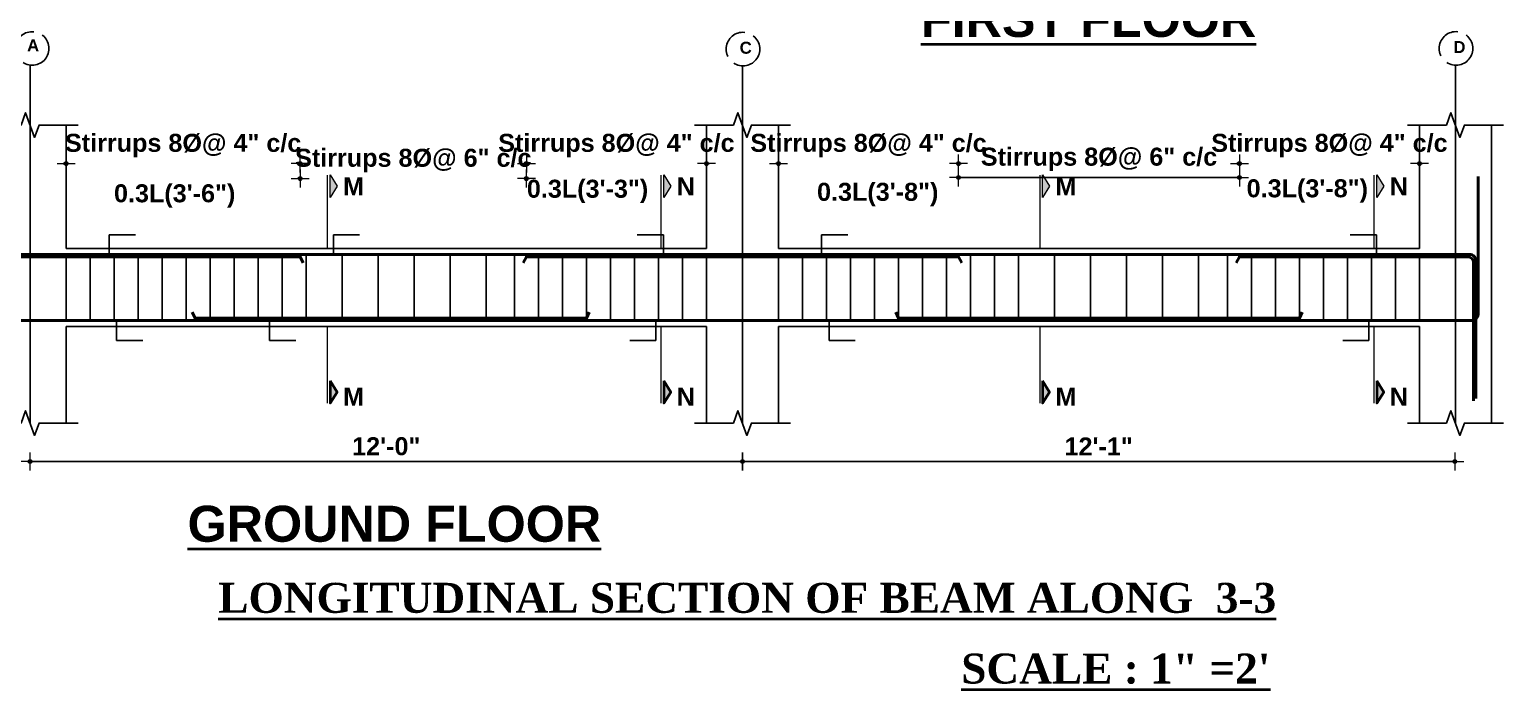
# Model space of a CAD drawing. Header units: inches. Extents: x -12073856 to 12321241, y -1226296 to 1319224.
# Drawn here: x 125687.1 to 126178.2, y 45535.5 to 45755.5 of the extents above; entities that cross this region are included whole.
import ezdxf
from ezdxf.enums import TextEntityAlignment as Align

# ---------------------------------------------------------------- set-up
doc = ezdxf.new("R2010")
doc.units = ezdxf.units.IN
doc.header["$MEASUREMENT"] = 0
doc.header["$PDMODE"] = 35
doc.linetypes.add('ACAD_ISO02W100', pattern=[15, 12, -3])
for name, color, linetype, lineweight in [('BAR', 5, 'Continuous', 40), ('Dimension', 130, 'Continuous', 9), ('Hatch', 9, 'Continuous', 9), ('HATCH1', 4, 'ACAD_ISO02W100', 13), ('TEXT', 255, 'Continuous', 35)]:
    doc.layers.add(name, color=color, linetype=linetype, lineweight=lineweight)
doc.layers.add('STIRRUP', color=10, linetype='Continuous')
doc.styles.add('1.8 str', font='times.ttf', dxfattribs={"width": 0.8, "height": 6})
doc.styles.add('STYLE1', font='arialbd.ttf')
doc.dimstyles.new('1.4', dxfattribs={"dimscale": 0, "dimtxt": 6, "dimasz": 0.5, "dimexe": 2, "dimexo": 9, "dimgap": 2, "dimtad": 1, "dimdec": 0, "dimlfac": 0.5, "dimzin": 3, "dimdsep": 46, "dimlunit": 4, "dimtxsty": '1.8 str', "dimblk": 'DIM', "dimcen": 3, "dimdle": 3, "dimse1": 1, "dimse2": 1, "dimclrd": 256, "dimclre": 256, "dimclrt": 7, "dimadec": 1, "dimazin": 2, "dimtfac": 1, "dimtdec": 0, "dimtix": 1, "dimtofl": 0, "dimtmove": 2, "dimatfit": 3, "dimldrblk": 'ARROW', "dimfxl": 2, "dimfrac": 2, "dimtolj": 2, "dimtzin": 0, "dimarcsym": 0})

# ---------------------------------------------------------------- blocks, each defined once
blk = doc.blocks.new('DIM')
at = {"layer": 'Dimension'}
h = blk.add_hatch(color=256, dxfattribs=at)
h.paths.add_polyline_path([(0, 1.28), (0, 0), (1.28, 0, 0.414214)])
h.paths.add_polyline_path([(1.28, 0), (0, 0), (0, -1.28, 0.414214)])
h.paths.add_polyline_path([(0, 0), (-1.28, 0, 0.414214), (0, -1.28)])
h.paths.add_polyline_path([(0, 1.28, 0.414214), (-1.28, 0), (0, 0)])
for p, q in [((-6, 0), (6, 0)), ((0, 6), (0, -6))]:
    blk.add_line(p, q, dxfattribs=at)
blk.add_circle((0, 0), 1.28, dxfattribs=at)
blk = doc.blocks.new('*D950')
at = {"layer": 'Defpoints', "color": 0, "ltscale": 10, "transparency": 16777216}
for p in [(125777.27, 45710.82), (125699.27, 45698.85), (125777.27, 45694.28)]:
    blk.add_point(p, dxfattribs=at)
at = {"layer": 'Dimension', "lineweight": -2, "ltscale": 10, "transparency": 16777216}
for p, q in [((125698.77, 45710.82), (125698.27, 45710.82)), ((125777.77, 45710.82), (125778.27, 45710.82))]:
    blk.add_line(p, q, dxfattribs=at)
at = {"layer": 'Dimension', "lineweight": -2, "ltscale": 10, "transparency": 16777216, "xscale": 0.5, "yscale": 0.5, "zscale": 0.5}
blk.add_blockref('DIM', (125699.27, 45710.82), dxfattribs=at)
at = {"layer": 'Dimension', "lineweight": -2, "ltscale": 10, "transparency": 16777216, "xscale": 0.5, "yscale": 0.5, "zscale": 0.5, "rotation": 180}
blk.add_blockref('DIM', (125777.27, 45710.82), dxfattribs=at)
at = {"layer": 'Dimension', "color": 7, "ltscale": 10, "transparency": 16777216, "insert": (125738.27, 45716.85), "char_height": 6, "attachment_point": 5, "style": 'STYLE1'}
blk.add_mtext('\\A2;Stirrups 8%%C@ 4" c/c', dxfattribs=at)
blk = doc.blocks.new('ARROW')
at = {"layer": 'Hatch'}
h = blk.add_hatch(color=256, dxfattribs=at)
h.dxf.hatch_style = 1
h.paths.add_polyline_path([(12191115.76, -1270860.08), (12191485.38, -1270660.08), (12191115.76, -1270660.08)])
for p, q in [((12191115.76, -1270860.08), (12191115.76, -1270060.08)), ((12191015.76, -1270160.08), (12196382.95, -1270160.08)), ((12191485.38, -1270660.08), (12190746.15, -1270660.08)), ((12190746.15, -1270660.08), (12191115.76, -1270860.08)), ((12191485.38, -1270660.08), (12191115.76, -1270860.08))]:
    blk.add_line(p, q, dxfattribs=at)
blk = doc.blocks.new('*D951')
at = {"layer": 'Defpoints', "color": 0, "ltscale": 10, "transparency": 16777216}
for p in [(125852.62, 45705.84), (125777.27, 45689.3), (125852.62, 45674.79)]:
    blk.add_point(p, dxfattribs=at)
at = {"layer": 'Dimension', "lineweight": -2, "ltscale": 10, "transparency": 16777216}
for p, q in [((125776.77, 45705.84), (125776.27, 45705.84)), ((125853.12, 45705.84), (125853.62, 45705.84))]:
    blk.add_line(p, q, dxfattribs=at)
at = {"layer": 'Dimension', "lineweight": -2, "ltscale": 10, "transparency": 16777216, "xscale": 0.5, "yscale": 0.5, "zscale": 0.5}
blk.add_blockref('DIM', (125777.27, 45705.84), dxfattribs=at)
at = {"layer": 'Dimension', "lineweight": -2, "ltscale": 10, "transparency": 16777216, "xscale": 0.5, "yscale": 0.5, "zscale": 0.5, "rotation": 180}
blk.add_blockref('DIM', (125852.62, 45705.84), dxfattribs=at)
at = {"layer": 'Dimension', "color": 7, "ltscale": 10, "transparency": 16777216, "insert": (125814.95, 45711.87), "char_height": 6, "attachment_point": 5, "style": 'STYLE1'}
blk.add_mtext('\\A2;Stirrups 8%%C@ 6" c/c', dxfattribs=at)
blk = doc.blocks.new('*D952')
at = {"layer": 'Defpoints', "color": 0, "ltscale": 10, "transparency": 16777216}
for p in [(125912.62, 45710.82), (125912.62, 45697.28), (125852.62, 45679.77)]:
    blk.add_point(p, dxfattribs=at)
at = {"layer": 'Dimension', "lineweight": -2, "ltscale": 10, "transparency": 16777216}
for p, q in [((125852.12, 45710.82), (125851.62, 45710.82)), ((125913.12, 45710.82), (125913.62, 45710.82))]:
    blk.add_line(p, q, dxfattribs=at)
at = {"layer": 'Dimension', "lineweight": -2, "ltscale": 10, "transparency": 16777216, "xscale": 0.5, "yscale": 0.5, "zscale": 0.5}
blk.add_blockref('DIM', (125852.62, 45710.82), dxfattribs=at)
at = {"layer": 'Dimension', "lineweight": -2, "ltscale": 10, "transparency": 16777216, "xscale": 0.5, "yscale": 0.5, "zscale": 0.5, "rotation": 180}
blk.add_blockref('DIM', (125912.62, 45710.82), dxfattribs=at)
at = {"layer": 'Dimension', "color": 7, "ltscale": 10, "transparency": 16777216, "insert": (125882.62, 45716.85), "char_height": 6, "attachment_point": 5, "style": 'STYLE1'}
blk.add_mtext('\\A2;Stirrups 8%%C@ 4" c/c', dxfattribs=at)
blk = doc.blocks.new('*D953')
at = {"layer": 'Defpoints', "color": 0, "ltscale": 10, "transparency": 16777216}
for p in [(125936.62, 45710.82), (125936.62, 45697.28), (125996.62, 45679.77)]:
    blk.add_point(p, dxfattribs=at)
at = {"layer": 'Dimension', "lineweight": -2, "ltscale": 10, "transparency": 16777216}
for p, q in [((125936.12, 45710.82), (125935.62, 45710.82)), ((125997.12, 45710.82), (125997.62, 45710.82))]:
    blk.add_line(p, q, dxfattribs=at)
at = {"layer": 'Dimension', "lineweight": -2, "ltscale": 10, "transparency": 16777216, "xscale": 0.5, "yscale": 0.5, "zscale": 0.5}
blk.add_blockref('DIM', (125936.62, 45710.82), dxfattribs=at)
at = {"layer": 'Dimension', "lineweight": -2, "ltscale": 10, "transparency": 16777216, "xscale": 0.5, "yscale": 0.5, "zscale": 0.5, "rotation": 180}
blk.add_blockref('DIM', (125996.62, 45710.82), dxfattribs=at)
at = {"layer": 'Dimension', "color": 7, "ltscale": 10, "transparency": 16777216, "insert": (125966.62, 45716.85), "char_height": 6, "attachment_point": 5, "style": 'STYLE1'}
blk.add_mtext('\\A2;Stirrups 8%%C@ 4" c/c', dxfattribs=at)
blk = doc.blocks.new('*D954')
at = {"layer": 'Defpoints', "color": 0, "ltscale": 10, "transparency": 16777216}
for p in [(126150.19, 45710.82), (126150.19, 45697.28), (126090.19, 45679.77)]:
    blk.add_point(p, dxfattribs=at)
at = {"layer": 'Dimension', "lineweight": -2, "ltscale": 10, "transparency": 16777216}
for p, q in [((126089.69, 45710.82), (126089.19, 45710.82)), ((126150.69, 45710.82), (126151.19, 45710.82))]:
    blk.add_line(p, q, dxfattribs=at)
at = {"layer": 'Dimension', "lineweight": -2, "ltscale": 10, "transparency": 16777216, "xscale": 0.5, "yscale": 0.5, "zscale": 0.5}
blk.add_blockref('DIM', (126090.19, 45710.82), dxfattribs=at)
at = {"layer": 'Dimension', "lineweight": -2, "ltscale": 10, "transparency": 16777216, "xscale": 0.5, "yscale": 0.5, "zscale": 0.5, "rotation": 180}
blk.add_blockref('DIM', (126150.19, 45710.82), dxfattribs=at)
at = {"layer": 'Dimension', "color": 7, "ltscale": 10, "transparency": 16777216, "insert": (126120.19, 45716.85), "char_height": 6, "attachment_point": 5, "style": 'STYLE1'}
blk.add_mtext('\\A2;Stirrups 8%%C@ 4" c/c', dxfattribs=at)
blk = doc.blocks.new('*D955')
at = {"layer": 'Defpoints', "color": 0, "ltscale": 10, "transparency": 16777216}
for p in [(126090.19, 45706.21), (125996.62, 45674.79), (126090.19, 45674.79)]:
    blk.add_point(p, dxfattribs=at)
at = {"layer": 'Dimension', "lineweight": -2, "ltscale": 10, "transparency": 16777216}
blk.add_line((125997.12, 45706.21), (126089.69, 45706.21), dxfattribs=at)
at = {"layer": 'Dimension', "lineweight": -2, "ltscale": 10, "transparency": 16777216, "xscale": 0.5, "yscale": 0.5, "zscale": 0.5, "rotation": 180}
blk.add_blockref('DIM', (125996.62, 45706.21), dxfattribs=at)
at = {"layer": 'Dimension', "lineweight": -2, "ltscale": 10, "transparency": 16777216, "xscale": 0.5, "yscale": 0.5, "zscale": 0.5}
blk.add_blockref('DIM', (126090.19, 45706.21), dxfattribs=at)
at = {"layer": 'Dimension', "color": 7, "ltscale": 10, "transparency": 16777216, "insert": (126043.41, 45712.24), "char_height": 6, "attachment_point": 5, "style": 'STYLE1'}
blk.add_mtext('\\A2;Stirrups 8%%C@ 6" c/c', dxfattribs=at)
blk = doc.blocks.new('*D956')
at = {"layer": 'Defpoints', "color": 0, "ltscale": 10, "transparency": 16777216}
for p in [(125687.27, 45624.32), (125924.62, 45624.32), (125924.62, 45611.51)]:
    blk.add_point(p, dxfattribs=at)
at = {"layer": 'Dimension', "lineweight": -2, "ltscale": 10, "transparency": 16777216}
blk.add_line((125687.77, 45611.51), (125924.12, 45611.51), dxfattribs=at)
at = {"layer": 'Dimension', "lineweight": -2, "ltscale": 10, "transparency": 16777216, "xscale": 0.5, "yscale": 0.5, "zscale": 0.5, "rotation": 180}
blk.add_blockref('DIM', (125687.27, 45611.51), dxfattribs=at)
at = {"layer": 'Dimension', "lineweight": -2, "ltscale": 10, "transparency": 16777216, "xscale": 0.5, "yscale": 0.5, "zscale": 0.5}
blk.add_blockref('DIM', (125924.62, 45611.51), dxfattribs=at)
at = {"layer": 'Dimension', "color": 7, "ltscale": 10, "transparency": 16777216, "insert": (125805.95, 45616.58), "char_height": 6, "attachment_point": 5, "style": 'STYLE1'}
blk.add_mtext('\\A2;12\'-0"', dxfattribs=at)
blk = doc.blocks.new('*D957')
at = {"layer": 'Defpoints', "color": 0, "ltscale": 10, "transparency": 16777216}
for p in [(125924.62, 45624.32), (126161.98, 45624.32), (126161.98, 45611.51)]:
    blk.add_point(p, dxfattribs=at)
at = {"layer": 'Dimension', "lineweight": -2, "ltscale": 10, "transparency": 16777216}
blk.add_line((125925.12, 45611.51), (126161.48, 45611.51), dxfattribs=at)
at = {"layer": 'Dimension', "lineweight": -2, "ltscale": 10, "transparency": 16777216, "xscale": 0.5, "yscale": 0.5, "zscale": 0.5, "rotation": 180}
blk.add_blockref('DIM', (125924.62, 45611.51), dxfattribs=at)
at = {"layer": 'Dimension', "lineweight": -2, "ltscale": 10, "transparency": 16777216, "xscale": 0.5, "yscale": 0.5, "zscale": 0.5}
blk.add_blockref('DIM', (126161.98, 45611.51), dxfattribs=at)
at = {"layer": 'Dimension', "color": 7, "ltscale": 10, "transparency": 16777216, "insert": (126043.3, 45616.53), "char_height": 6, "attachment_point": 5, "style": 'STYLE1'}
blk.add_mtext('\\A2;12\'-1"', dxfattribs=at)

msp = doc.modelspace()

# ---------------------------------------------------------------- hatches: boundary and pattern name
at = {"layer": 'TEXT', "ltscale": 10}
for points in [[(125787.26, 45707.06), (125787.26, 45699.56), (125789.57, 45703.31)], [(125898.42, 45707.06), (125898.42, 45699.56), (125900.73, 45703.31)], [(126024.61, 45707.06), (126024.61, 45699.56), (126026.92, 45703.31)], [(126135.99, 45707.06), (126135.99, 45699.56), (126138.3, 45703.31)], [(125787.26, 45630.92), (125787.26, 45638.43), (125789.57, 45634.68)], [(125898.42, 45630.92), (125898.42, 45638.43), (125900.73, 45634.68)], [(126024.61, 45630.92), (126024.61, 45638.43), (126026.92, 45634.68)], [(126135.99, 45630.92), (126135.99, 45638.43), (126138.3, 45634.68)]]:
    msp.add_hatch(color=256, dxfattribs=at).paths.add_polyline_path(points)

# ---------------------------------------------------------------- linework, layer by layer
for p, q in [((125687.27, 45723.68), (125687.27, 45743.63)), ((125924.62, 45723.68), (125924.62, 45743.63)), ((126162.19, 45723.68), (126162.19, 45743.63)), ((125687.27, 45723.68), (125687.27, 45624.32)), ((125924.62, 45723.68), (125924.62, 45624.32)), ((126162.19, 45723.68), (126162.19, 45624.32)), ((125687.27, 45624.32), (125687.27, 45644.28)), ((125924.62, 45624.32), (125924.62, 45644.28)), ((126162.19, 45624.32), (126162.19, 45644.28))]:
    msp.add_line(p, q)
at = {"ltscale": 10}
for p, q in [((125699.27, 45682.52), (125699.27, 45723.68)), ((125912.62, 45682.52), (125912.62, 45723.68)), ((125936.62, 45682.52), (125936.62, 45723.68)), ((126150.19, 45682.52), (126150.19, 45723.68)), ((126174.19, 45679.77), (126174.19, 45723.68)), ((125699.27, 45682.52), (125897.57, 45682.52)), ((125819.27, 45682.52), (125912.62, 45682.52)), ((126050.62, 45682.52), (125936.62, 45682.52)), ((126023.76, 45682.52), (126150.19, 45682.52)), ((126174.19, 45624.32), (126174.19, 45679.77)), ((125699.27, 45624.32), (125699.27, 45656.52)), ((125699.27, 45656.52), (125895.79, 45656.52)), ((125819.27, 45656.52), (125912.62, 45656.52)), ((125912.62, 45624.32), (125912.62, 45656.52)), ((126050.62, 45656.52), (125936.62, 45656.52)), ((125936.62, 45624.32), (125936.62, 45656.52)), ((126023.76, 45656.52), (126150.19, 45656.52)), ((126150.19, 45624.32), (126150.19, 45656.52))]:
    msp.add_line(p, q, dxfattribs=at)
at = {"linetype": 'Continuous', "ltscale": 10}
for points in [[(125703.27, 45723.68), (125690.27, 45723.68), (125688.77, 45719.56), (125685.77, 45727.8), (125684.27, 45723.68), (125671.27, 45723.68)], [(125940.62, 45723.68), (125927.62, 45723.68), (125926.12, 45719.56), (125923.12, 45727.8), (125921.62, 45723.68), (125908.62, 45723.68)], [(126178.19, 45723.68), (126165.19, 45723.68), (126163.69, 45719.56), (126160.69, 45727.8), (126159.19, 45723.68), (126146.19, 45723.68)], [(125703.27, 45624.32), (125690.27, 45624.32), (125688.77, 45620.2), (125685.77, 45628.45), (125684.27, 45624.32), (125671.27, 45624.32)], [(125940.62, 45624.32), (125927.62, 45624.32), (125926.12, 45620.2), (125923.12, 45628.45), (125921.62, 45624.32), (125908.62, 45624.32)], [(126178.19, 45624.32), (126165.19, 45624.32), (126163.69, 45620.2), (126160.69, 45628.45), (126159.19, 45624.32), (126146.19, 45624.32)]]:
    msp.add_lwpolyline(points, dxfattribs=at)
at = {"layer": 'BAR', "ltscale": 10}
for p, q in [((125924.62, 45680.52), (125819.27, 45680.52)), ((125924.62, 45680.52), (126050.62, 45680.52)), ((126162.19, 45680.52), (126040.62, 45680.52)), ((125924.62, 45658.52), (125819.27, 45658.52)), ((125924.62, 45658.52), (126050.62, 45658.52)), ((126162.19, 45658.52), (126040.62, 45658.52))]:
    msp.add_line(p, q, dxfattribs=at)
for points in [[(125699.27, 45658.52), (125681.79, 45658.52, -0.414214), (125679.77, 45660.53), (125679.77, 45706.52)], [(126150.19, 45658.52), (126167.68, 45658.52, 0.414214), (126169.69, 45660.53), (126169.69, 45706.52)], [(125680.52, 45632.52), (125680.52, 45678.5, -0.414214), (125682.54, 45680.52), (125699.27, 45680.52)], [(125681.27, 45631.77), (125681.27, 45677.75, -0.414214), (125683.29, 45679.77), (125699.27, 45679.77)], [(126168.94, 45632.52), (126168.94, 45678.5, 0.414214), (126166.93, 45680.52), (126150.19, 45680.52)], [(126168.19, 45631.77), (126168.19, 45677.75, 0.414214), (126166.18, 45679.77), (126150.19, 45679.77)]]:
    msp.add_lwpolyline(points, format="xyb", dxfattribs=at)
for points in [[(125687.27, 45680.52), (125829.27, 45680.52)], [(125687.27, 45679.77), (125777.27, 45679.77), (125778.23, 45677.77)], [(125851.58, 45677.77), (125852.62, 45679.77), (125924.62, 45679.77)], [(125997.67, 45677.77), (125996.62, 45679.77), (125924.62, 45679.77)], [(126089.15, 45677.77), (126090.19, 45679.77), (126162.19, 45679.77)], [(125741.32, 45661.27), (125742.27, 45659.27), (125829.27, 45659.27)], [(125873.58, 45661.27), (125872.62, 45659.27), (125819.27, 45659.27)], [(125975.67, 45661.27), (125976.62, 45659.27), (126050.62, 45659.27)], [(126111.15, 45661.27), (126110.19, 45659.27), (126040.62, 45659.27)], [(125829.27, 45658.52), (125687.27, 45658.52)]]:
    msp.add_lwpolyline(points, dxfattribs=at)
at = {"layer": 'Dimension', "ltscale": 10}
for p, q in [((125786.41, 45682.52), (125786.41, 45707.01)), ((125897.57, 45682.52), (125897.57, 45707.01)), ((126023.76, 45682.52), (126023.76, 45707.01)), ((126135.13, 45682.52), (126135.13, 45707.01)), ((125786.41, 45630.97), (125786.41, 45656.52)), ((125897.57, 45630.97), (125897.57, 45656.52)), ((126023.76, 45630.97), (126023.76, 45656.52)), ((126135.13, 45630.97), (126135.13, 45656.52))]:
    msp.add_line(p, q, dxfattribs=at)
for points in [[(125787.26, 45699.56), (125787.26, 45707.06), (125789.57, 45703.31), (125787.26, 45699.56)], [(125898.42, 45699.56), (125898.42, 45707.06), (125900.73, 45703.31), (125898.42, 45699.56)], [(126024.61, 45699.56), (126024.61, 45707.06), (126026.92, 45703.31), (126024.61, 45699.56)], [(126135.99, 45699.56), (126135.99, 45707.06), (126138.3, 45703.31), (126135.99, 45699.56)]]:
    msp.add_lwpolyline(points, dxfattribs=at)
at = {"layer": 'HATCH1', "lineweight": 25}
for centre in [(125687.95, 45749.21), (125924.79, 45749.01), (126162.36, 45749.23)]:
    msp.add_circle(centre, 5.6, dxfattribs=at)
at = {"layer": 'STIRRUP'}
for p, q in [((125699.27, 45680.92), (125699.27, 45658.12)), ((125707.27, 45680.92), (125707.27, 45658.12)), ((125715.27, 45680.92), (125715.27, 45658.12)), ((125723.27, 45680.92), (125723.27, 45658.12)), ((125731.27, 45680.92), (125731.27, 45658.12)), ((125739.27, 45680.92), (125739.27, 45658.12)), ((125747.27, 45680.92), (125747.27, 45658.12)), ((125755.27, 45680.92), (125755.27, 45658.12)), ((125763.27, 45680.92), (125763.27, 45658.12)), ((125771.27, 45680.92), (125771.27, 45658.12)), ((125779.27, 45680.92), (125779.27, 45658.12)), ((125791.27, 45680.92), (125791.27, 45658.12)), ((125803.27, 45680.92), (125803.27, 45658.12)), ((125815.27, 45680.92), (125815.27, 45658.12)), ((125827.27, 45680.92), (125827.27, 45658.12)), ((125839.27, 45680.92), (125839.27, 45658.12)), ((125848.62, 45680.92), (125848.62, 45658.12)), ((125856.62, 45680.92), (125856.62, 45658.12)), ((125864.62, 45680.92), (125864.62, 45658.12)), ((125872.62, 45680.92), (125872.62, 45658.12)), ((125880.62, 45680.92), (125880.62, 45658.12)), ((125888.62, 45680.92), (125888.62, 45658.12)), ((125896.62, 45680.92), (125896.62, 45658.12)), ((125904.62, 45680.92), (125904.62, 45658.12)), ((125912.62, 45680.92), (125912.62, 45658.12)), ((125936.62, 45680.92), (125936.62, 45658.12)), ((125944.62, 45680.92), (125944.62, 45658.12)), ((125952.62, 45680.92), (125952.62, 45658.12)), ((125960.62, 45680.92), (125960.62, 45658.12)), ((125968.62, 45680.92), (125968.62, 45658.12)), ((125976.62, 45680.92), (125976.62, 45658.12)), ((125984.62, 45680.92), (125984.62, 45658.12)), ((125992.62, 45680.92), (125992.62, 45658.12)), ((126000.62, 45680.92), (126000.62, 45658.12)), ((126008.62, 45680.92), (126008.62, 45658.12)), ((126016.62, 45680.92), (126016.62, 45658.12)), ((126028.62, 45680.92), (126028.62, 45658.12)), ((126040.62, 45680.92), (126040.62, 45658.12)), ((126052.62, 45680.92), (126052.62, 45658.12)), ((126064.62, 45680.92), (126064.62, 45658.12)), ((126076.62, 45680.92), (126076.62, 45658.12)), ((126086.19, 45680.92), (126086.19, 45658.12)), ((126094.19, 45680.92), (126094.19, 45658.12)), ((126102.19, 45680.92), (126102.19, 45658.12)), ((126110.19, 45680.92), (126110.19, 45658.12)), ((126118.19, 45680.92), (126118.19, 45658.12)), ((126126.19, 45680.92), (126126.19, 45658.12)), ((126134.19, 45680.92), (126134.19, 45658.12)), ((126142.19, 45680.92), (126142.19, 45658.12)), ((126150.19, 45680.92), (126150.19, 45658.12))]:
    msp.add_line(p, q, dxfattribs=at)
at = {"layer": 'TEXT', "ltscale": 10}
for points in [[(125787.26, 45638.43), (125787.26, 45630.92), (125789.57, 45634.68), (125787.26, 45638.43)], [(125898.42, 45638.43), (125898.42, 45630.92), (125900.73, 45634.68), (125898.42, 45638.43)], [(126024.61, 45638.43), (126024.61, 45630.92), (126026.92, 45634.68), (126024.61, 45638.43)], [(126135.99, 45638.43), (126135.99, 45630.92), (126138.3, 45634.68), (126135.99, 45638.43)]]:
    msp.add_lwpolyline(points, dxfattribs=at)

# ---------------------------------------------------------------- texts
at = {"layer": 'HATCH1', "lineweight": 25, "style": 'STYLE1'}
for s, p in [('A', (125686.26, 45748.22)), ('C', (125923.69, 45747.46)), ('D', (126161.49, 45747.68))]:
    msp.add_text(s, height=4, dxfattribs=at).set_placement(p)
at = {"layer": 'TEXT', "style": 'STYLE1'}
for s, p in [('%%UFIRST FLOOR', (126039.93, 45759.06)), ('%%UGROUND FLOOR', (125808.65, 45590.77))]:
    msp.add_text(s, height=12, dxfattribs=at).set_placement(p, align=Align.MIDDLE_CENTER)
for s, p in [('0.3L(3\'-6")', (125715.23, 45697.94)), ('0.3L(3\'-3")', (125852.79, 45699.46)), ('0.3L(3\'-8")', (125949.47, 45698.43)), ('0.3L(3\'-8")', (126092.6, 45699.6))]:
    msp.add_text(s, height=6, dxfattribs=at).set_placement(p)
at = {"layer": 'TEXT', "ltscale": 10, "style": 'STYLE1'}
for s, p in [('M', (125791.55, 45700.22)), ('N', (125902.73, 45700.22)), ('M', (126028.9, 45700.22)), ('N', (126140.29, 45700.22)), ('M', (125791.55, 45630.1)), ('N', (125902.73, 45630.1)), ('M', (126028.9, 45630.1)), ('N', (126140.29, 45630.1))]:
    msp.add_text(s, height=6, dxfattribs=at).set_placement(p)
at = {"layer": 'TEXT', "char_height": 10, "width": 450.6233, "attachment_point": 3, "style": 'STYLE1'}
for s, insert in [('{\\fTimes New Roman|b1|i0|c0|p18;\\LLONGITUDINAL SECTION OF BEAM ALONG  3-3}', (126102.45, 45571.08)), ('{\\fTimes New Roman|b1|i0|c0|p18;\\LSCALE : 1" =2\'}', (126100.52, 45547.51))]:
    msp.add_mtext(s, dxfattribs=dict(at, insert=insert))

# ---------------------------------------------------------------- dimensions: what is measured, and where the dimension line sits
at = {"layer": 'Dimension', "ltscale": 10}
for base, p1, p2, text, picture, middle in [((125777.27, 45710.82), (125699.27, 45698.85), (125777.27, 45694.28), 'Stirrups 8%%C@ 4" c/c', '*D950', (125738.27, 45716.85)), ((125912.62, 45710.82), (125852.62, 45679.77), (125912.62, 45697.28), 'Stirrups 8%%C@ 4" c/c', '*D952', (125882.62, 45716.85)), ((126150.19, 45710.82), (126090.19, 45679.77), (126150.19, 45697.28), 'Stirrups 8%%C@ 4" c/c', '*D954', (126120.19, 45716.85)), ((125852.62, 45705.84), (125777.27, 45689.3), (125852.62, 45674.79), 'Stirrups 8%%C@ 6" c/c', '*D951', (125814.95, 45711.87)), ((126090.19, 45706.21), (125996.62, 45674.79), (126090.19, 45674.79), 'Stirrups 8%%C@ 6" c/c', '*D955', (126043.41, 45712.24)), ((125924.62, 45611.51), (125687.27, 45624.32), (125924.62, 45624.32), '12\'-0"', '*D956', (125805.95, 45616.58)), ((126161.98, 45611.51), (125924.62, 45624.32), (126161.98, 45624.32), '12\'-1"', '*D957', (126043.3, 45616.53))]:
    dim = msp.add_linear_dim(base=base, p1=p1, p2=p2, text=text, dimstyle='1.4', override={"dimscale": 1, "dimtxsty": 'STYLE1'}, dxfattribs=at)
    dim.commit()
    dim.dimension.update_dxf_attribs({"geometry": picture, "text_midpoint": middle})
dim = msp.add_linear_dim(base=(125936.62, 45710.82), p1=(125996.62, 45679.77), p2=(125936.62, 45697.28), angle=180, text='Stirrups 8%%C@ 4" c/c', dimstyle='1.4', override={"dimscale": 1, "dimtxsty": 'STYLE1'}, dxfattribs=at)
dim.commit()
dim.dimension.update_dxf_attribs({"geometry": '*D953', "text_midpoint": (125966.62, 45716.85)})

# ---------------------------------------------------------------- leaders
for points in [[(125713.63, 45680.92), (125713.63, 45687.12), (125722.35, 45687.12)], [(125788.31, 45680.92), (125788.31, 45687.12), (125797.03, 45687.12)], [(125898.27, 45680.92), (125898.27, 45687.12), (125889.55, 45687.12)], [(125950.98, 45680.92), (125950.98, 45687.12), (125959.7, 45687.12)], [(126135.84, 45680.92), (126135.84, 45687.12), (126127.12, 45687.12)], [(125716.11, 45658.12), (125716.11, 45651.91), (125724.83, 45651.91)], [(125767.04, 45658.12), (125767.04, 45651.91), (125775.76, 45651.91)], [(125895.79, 45658.12), (125895.79, 45651.91), (125887.07, 45651.91)], [(125953.46, 45658.12), (125953.46, 45651.91), (125962.18, 45651.91)], [(126133.35, 45658.12), (126133.35, 45651.91), (126124.63, 45651.91)]]:
    msp.add_leader(points, dimstyle='1.4', override={"dimscale": 1, "dimtxsty": 'STYLE1'}, dxfattribs=at)

doc.saveas('drawing.dxf')
